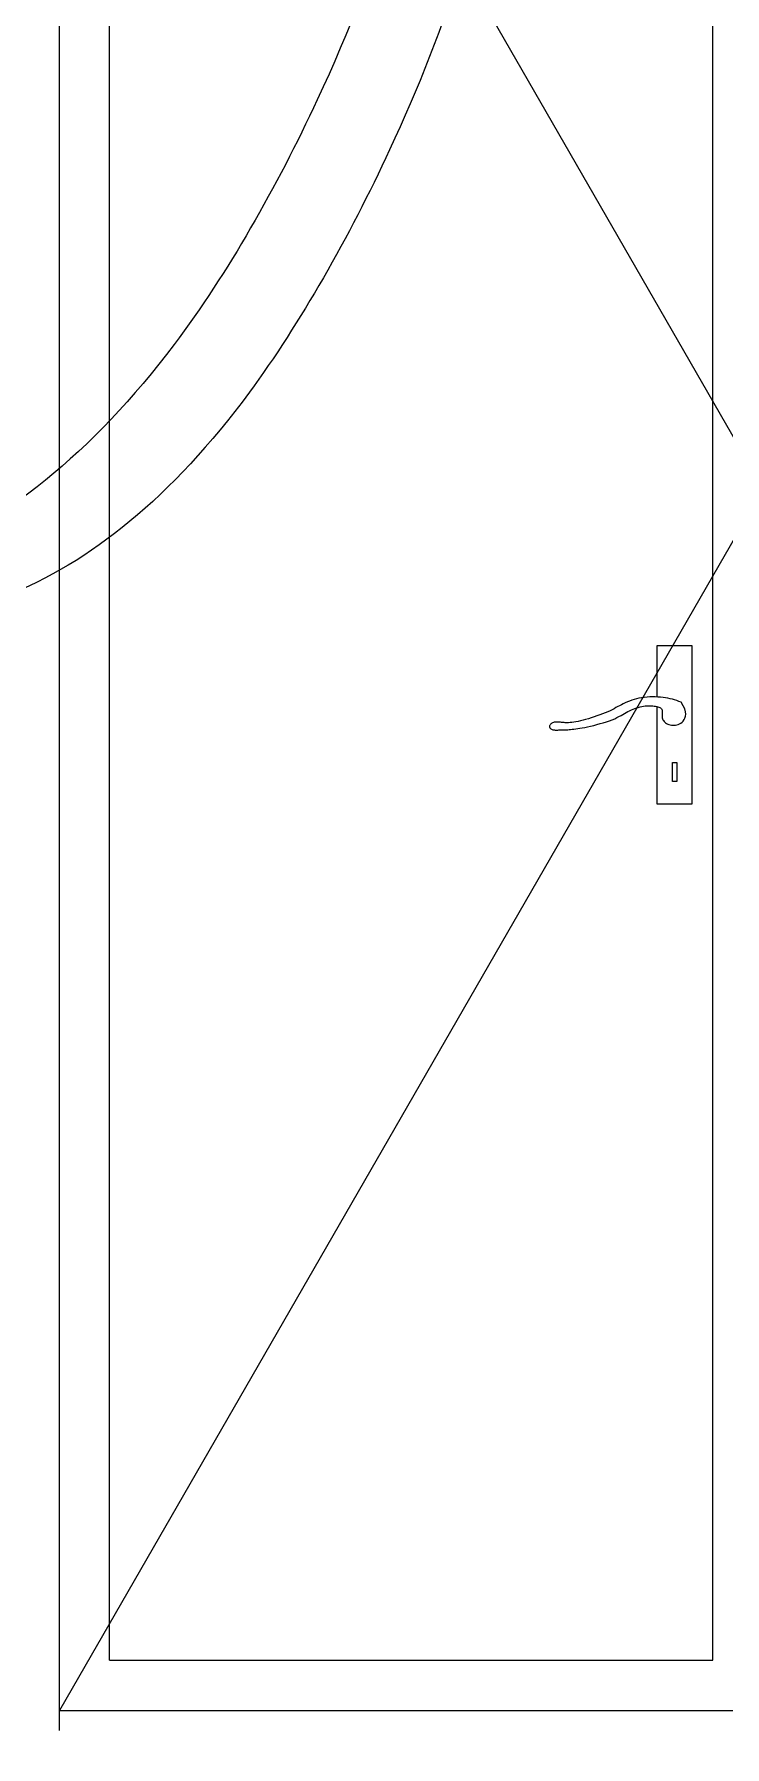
# Model space of a CAD drawing. Header units: inches. Extents: x -12478 to 399182, y -16583 to 525552.
# Drawn here: x 23250 to 23937, y 33056 to 34759 of the extents above; entities that cross this region are included whole.
import ezdxf

# ---------------------------------------------------------------- set-up
doc = ezdxf.new("R2010")
doc.units = ezdxf.units.IN
doc.header["$LTSCALE"] = 1000
doc.header["$MEASUREMENT"] = 0
for name, pattern in [('DASHED', [0.75, 0.5, -0.25]), ('HIDDEN', [0.375, 0.25, -0.125]), ('HIDDEN2', [0.1875, 0.125, -0.0625])]:
    doc.linetypes.add(name, pattern=pattern)
doc.layers.add('A-GLAZ', color=134, linetype='Continuous', lineweight=18)
doc.layers.add('Fabric', color=253, linetype='Continuous', lineweight=0)
doc.layers.add('A-Hidden', color=8, linetype='HIDDEN')
doc.layers.add('Layer1', color=1, linetype='Continuous')

# ---------------------------------------------------------------- blocks, each defined once
blk = doc.blocks.new('curtain elev1')
at = {"layer": 'Fabric', "lineweight": 0}
for points, knots in [([(323477.3, -7402.8, 0), (323411.7, -8278.9, 0), (323342, -8620.9, 0), (323084.8, -9075.5, 0), (322864.5, -9251.8, 0), (322695, -9247.7, 0), (322548.9, -9204.4, 0)], [407.218474, 407.218474, 407.218474, 407.218474, 756.841523, 881.937441, 1071.680382, 1265.355331, 1265.355331, 1265.355331, 1265.355331]), ([(323533.9, -7402.8, 0), (323599.4, -8278.9, 0), (323669.2, -8620.9, 0), (323926.3, -9075.5, 0), (324146.7, -9251.8, 0), (324316.1, -9247.7, 0), (324462.2, -9204.4, 0)], [407.218474, 407.218474, 407.218474, 407.218474, 756.841523, 881.937441, 1071.680382, 1265.355331, 1265.355331, 1265.355331, 1265.355331]), ([(323592.6, -7406.3, 0), (323660.1, -8168.9, 0), (323725, -8542.6, 0), (323998.3, -9025.7, 0), (324218.7, -9202, 0), (324388.3, -9197.9, 0), (324462.2, -9177.2, 0), (324462.2, -9177.2, 0), (324462.2, -9177.2, 0), (324462.2, -9177.2, 0)], [365.515274, 365.515274, 365.515274, 365.515274, 756.841523, 881.937441, 1071.680382, 1208.200709, 1265.782785, 1265.782785, 1265.786307, 1265.786307, 1265.786307, 1265.786307])]:
    blk.add_open_spline(points, degree=3, knots=knots, dxfattribs=at)
blk = doc.blocks.new('gl-05')
at = {"layer": 'A-GLAZ', "linetype": 'HIDDEN2', "ltscale": 20}
for p, q in [((188227.9, -68971.3), (188227.9, -66521.3)), ((187577.9, -68901.3), (187577.9, -66571.3)), ((188177.9, -68901.3), (188177.9, -66571.3)), ((188177.9, -68901.3), (187577.9, -68901.3)), ((188227.9, -68951.3), (186827.9, -68951.3))]:
    blk.add_line(p, q, dxfattribs=at)
for points in [[(188227.9, -66521.3), (187527.9, -67736.3), (188227.9, -68951.3)], [(187633.2, -67943.5), (187633.2, -67892.3), (187598.6, -67892.3), (187598.6, -68050.3), (187633.2, -68050.3), (187633.2, -67953.2)], [(187609.1, -67948.9), (187611.4, -67948), (187613.6, -67947.2), (187615.8, -67946.5), (187618, -67945.9), (187620.2, -67945.3), (187622.4, -67944.8), (187624.7, -67944.4), (187627.1, -67944), (187629.7, -67943.8), (187632.3, -67943.6), (187635, -67943.5), (187637.7, -67943.5), (187640.5, -67943.5), (187643.2, -67943.7), (187645.9, -67944), (187648.6, -67944.4), (187651.2, -67944.8), (187653.7, -67945.4), (187656.1, -67946.1), (187658.4, -67946.8), (187660.6, -67947.6), (187662.8, -67948.5), (187664.8, -67949.4), (187666.8, -67950.3), (187668.7, -67951.3), (187670.5, -67952.3), (187672.3, -67953.2), (187674.1, -67954.2), (187675.9, -67955.2), (187677.9, -67956.3), (187680, -67957.3), (187682.3, -67958.3), (187684.7, -67959.4), (187687.4, -67960.4), (187690.1, -67961.4), (187693, -67962.4), (187695.8, -67963.4), (187698.7, -67964.3), (187701.5, -67965.2), (187704.3, -67965.9), (187706.9, -67966.6), (187709.4, -67967.2), (187711.7, -67967.8), (187713.9, -67968.2), (187716, -67968.6), (187717.9, -67968.9), (187719.8, -67969.1), (187721.5, -67969.2), (187723, -67969.2), (187724.5, -67969.2), (187725.8, -67969.1), (187727.1, -67969), (187728.2, -67968.9), (187729.3, -67968.7), (187730.4, -67968.6), (187731.4, -67968.5), (187732.3, -67968.5), (187733.2, -67968.5), (187734.1, -67968.5), (187734.9, -67968.6), (187735.7, -67968.7), (187736.4, -67968.9), (187737.1, -67969.2), (187737.8, -67969.5), (187738.3, -67969.9), (187738.9, -67970.4), (187739.3, -67970.8), (187739.7, -67971.4), (187740, -67971.9), (187740.2, -67972.4), (187740.2, -67973), (187740.2, -67973.5), (187740, -67974), (187739.8, -67974.4), (187739.4, -67974.9), (187738.9, -67975.3), (187738.3, -67975.6), (187737.7, -67975.9), (187737, -67976.1), (187736.2, -67976.3), (187735.4, -67976.4), (187734.5, -67976.5), (187733.6, -67976.5), (187732.7, -67976.5), (187731.8, -67976.5), (187730.8, -67976.4), (187729.8, -67976.4), (187728.8, -67976.3), (187727.8, -67976.3), (187726.8, -67976.2), (187725.7, -67976.2), (187724.6, -67976.2), (187723.4, -67976.1), (187722.1, -67976.1), (187720.8, -67976), (187719.3, -67975.9), (187717.7, -67975.7), (187716, -67975.6), (187714.2, -67975.3), (187712.1, -67975), (187710, -67974.7), (187707.6, -67974.3), (187705.1, -67973.8), (187702.3, -67973.2), (187699.4, -67972.6), (187696.3, -67971.8), (187693.1, -67971), (187689.9, -67970.1), (187686.7, -67969.2), (187683.6, -67968.3), (187680.7, -67967.2), (187677.9, -67966.2), (187675.4, -67965.2), (187673.2, -67964.1), (187671.1, -67963), (187669.1, -67962), (187667.3, -67961), (187665.6, -67960), (187663.9, -67959), (187662.2, -67958.1), (187660.6, -67957.2), (187658.8, -67956.4), (187657.1, -67955.7), (187655.4, -67955), (187653.6, -67954.4), (187651.9, -67953.9), (187650.2, -67953.4), (187648.5, -67953), (187646.8, -67952.8), (187645.1, -67952.5), (187643.5, -67952.4), (187641.9, -67952.3), (187640.3, -67952.3), (187638.8, -67952.4), (187637.4, -67952.5), (187636, -67952.6), (187634.8, -67952.8), (187633.6, -67953.1), (187632.5, -67953.4), (187631.5, -67953.7), (187630.6, -67954.1), (187629.8, -67954.5), (187629.2, -67954.9), (187628.7, -67955.4), (187628.4, -67956), (187628.2, -67956.5), (187628.1, -67957.1), (187628, -67957.8), (187628.1, -67958.5), (187628.2, -67959.2), (187628.2, -67960), (187628.3, -67960.8), (187628.3, -67961.6), (187628.3, -67962.5), (187628.2, -67963.4), (187628.1, -67964.4), (187627.8, -67965.3), (187627.4, -67966.2), (187626.9, -67967), (187626.3, -67967.8), (187625.6, -67968.6), (187624.7, -67969.3), (187623.7, -67969.9), (187622.6, -67970.5), (187621.4, -67970.9), (187620.1, -67971.3), (187618.8, -67971.5), (187617.5, -67971.6), (187616.1, -67971.7), (187614.8, -67971.5), (187613.4, -67971.3), (187612.1, -67970.9), (187610.8, -67970.3), (187609.6, -67969.5), (187608.4, -67968.6), (187607.3, -67967.5), (187606.3, -67966.1), (187605.5, -67964.6), (187604.9, -67962.7), (187604.7, -67960.6), (187605, -67958.2), (187605.7, -67955.5), (187607.1, -67952.4), (187609.1, -67948.9)]]:
    blk.add_lwpolyline(points, dxfattribs=at)
blk.add_lwpolyline([(187617.8, -68027.5), (187617.8, -68008.6), (187613.4, -68008.6), (187613.4, -68027.5)], close=True, dxfattribs=at)

msp = doc.modelspace()

# ---------------------------------------------------------------- linework, layer by layer
at = {"layer": 'A-Hidden', "linetype": 'DASHED', "lineweight": 0, "ltscale": 10}
msp.add_line((30339, 33056.2, 0), (21158.5, 33056.2, 0), dxfattribs=at)

# ---------------------------------------------------------------- block references
at = {"xscale": -1}
msp.add_blockref('curtain elev1', (347367.7, 43417.5, 0), dxfattribs=at)
at = {"layer": 'Layer1', "xscale": -1}
msp.add_blockref('gl-05', (211503, 102043.6, 0), dxfattribs=at)

doc.saveas('drawing.dxf')
